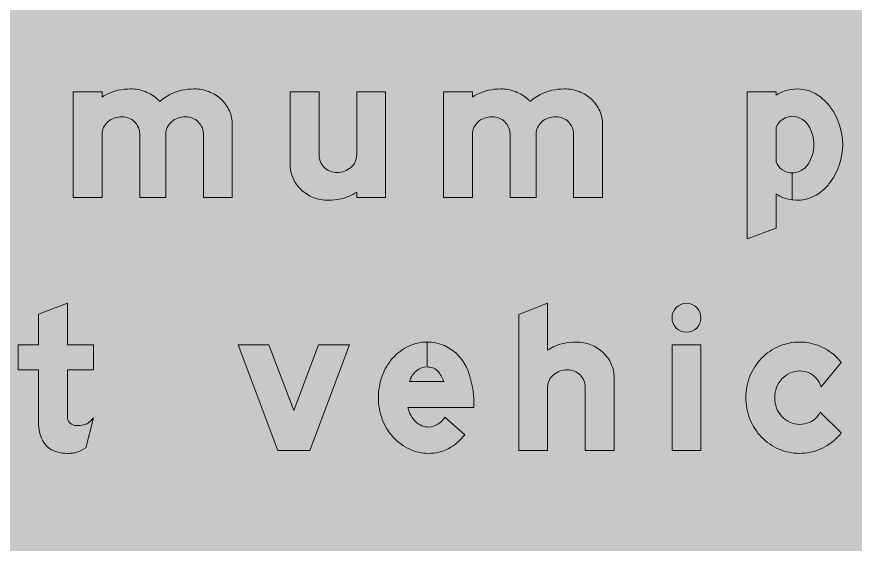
# Model space of a CAD drawing. Header units: millimetres. Extents: x 4906 to 5011, y 3241 to 3334.
# Drawn here: x 4928.24 to 4945.63, y 3278.91 to 3289.85 of the extents above; entities that cross this region are included whole.
import ezdxf

# ---------------------------------------------------------------- set-up
doc = ezdxf.new("R2010")
doc.units = ezdxf.units.MM
doc.layers.add('DIM', color=1, linetype='Continuous')
doc.layers.add('GSCOLORFILL', color=7, linetype='Continuous', lineweight=0)

# ---------------------------------------------------------------- blocks, each defined once
blk = doc.blocks.new('*U322')
at = {"layer": 'GSCOLORFILL', "true_color": 0xf5f5f5, "transparency": 33554687}
blk.add_hatch(color=7, dxfattribs=at).paths.add_polyline_path([(-950.00000000001, -874.9999999999995), (950.0000000000091, -874.9999999999995, 0.414213562373095), (1050.000000000009, -774.9999999999995), (1050.000000000009, 775, 0.414213562373095), (950.0000000000091, 875), (-950.00000000001, 875, 0.414213562373095), (-1050.00000000001, 775), (-1050.00000000001, -775, 0.414213562373095)])
blk = doc.blocks.new('*U73')
at = {"layer": 'GSCOLORFILL', "linetype": 'Continuous'}
h = blk.add_hatch(color=0, dxfattribs=at)
edge = h.paths.add_edge_path()
edge.add_arc((155.7153296264924, 86.99511755650809), 24.5282097319339, 45.82979570204179, 68.0808265539651, ccw=False)
edge.add_arc((156.1420760110529, 87.43440733147503), 23.9157654625298, 23.092845889367595, 45.82979570204162, ccw=False)
edge.add_arc((156.8060842686133, 87.7175328658991), 23.19391573138671, 0, 23.09284588936822, ccw=False)
edge.add_line((180, 87.7175328658991), (180, 0))
edge.add_line((180, 0), (220, 0))
edge.add_line((220, 0), (220, 100.8830320548367))
edge.add_arc((174.0753468275611, 100.8830320548367), 45.92465317243887, 0, 23.93171822373219)
edge.add_arc((170.8242551602883, 99.44019281717675), 49.48153131130478, 23.93171822373218, 46.97501240943499)
edge.add_arc((168.730439071099, 97.19681228199977), 52.55021540077355, 46.97501240943522, 68.8635846861375)
edge.add_arc((167.3745328426901, 93.68953779756492), 56.31046220243508, 68.86358468613724, 90)
edge.add_arc((167.3745328426902, 69.99478146240631), 80.00521853759369, 90.00000000000007, 102.6042796135857)
edge.add_arc((166.6926525247094, 78.0285138763368), 72.0245107674768, 103.4695365311015, 130.8206849945816)
edge.add_arc((82.82425516028852, 99.44019281717684), 49.48153131130454, 41.97494773133587, 46.97501240943514)
edge.add_arc((80.73043907109901, 97.19681228199977), 52.55021540077354, 46.97501240943524, 68.86358468613751)
edge.add_arc((79.37453284269009, 93.68953779756492), 56.31046220243508, 68.86358468613724, 90)
edge.add_arc((79.37453284269016, 69.99478146240604), 80.00521853759396, 90.00000000000006, 102.6042796135857)
edge.add_arc((78.69265252470946, 78.02851387633706), 72.02451076747658, 103.4695365311017, 122.4942570075609)
edge.add_line((40, 138.7772487758923), (40, 146))
edge.add_line((40, 146), (0, 146))
edge.add_line((0, 146), (0, 0))
edge.add_line((0, 0), (40, 0))
edge.add_line((40, 0), (40, 87.71753286589909))
edge.add_arc((60.83417894850335, 87.71753286589907), 20.83417894850335, 154.5282720028093, 180, ccw=False)
edge.add_arc((64.03048830144328, 86.19490705822676), 24.37462847220526, 131.0076349936262, 154.5282720028096, ccw=False)
edge.add_arc((66.09710507856302, 83.81817613339862), 27.52419269484101, 109.80736038530819, 131.0076349936262, ccw=False)
edge.add_arc((67.43949500252643, 80.0910470400427), 31.48569518587881, 89.99999999999977, 109.8073603853079, ccw=False)
edge.add_arc((67.43949500252666, 86.30962031839456), 25.26712190752694, 68.08082655396498, 90.00000000000028, ccw=False)
edge.add_arc((67.71532962649229, 86.99511755650809), 24.52820973193397, 45.82979570204162, 68.08082655396481, ccw=False)
edge.add_arc((68.1420760110529, 87.43440733147501), 23.91576546252978, 23.09284588936771, 45.82979570204168, ccw=False)
edge.add_arc((68.80608426861329, 87.7175328658991), 23.19391573138671, 0, 23.09284588936822, ccw=False)
edge.add_line((92, 87.7175328658991), (92, 0))
edge.add_line((92, 0), (128, 0))
edge.add_line((128, 0), (128, 87.71753286589909))
edge.add_arc((148.8341789485033, 87.71753286589919), 20.83417894850334, 154.5282720028097, 180.0000000000003, ccw=False)
edge.add_arc((152.0304883014433, 86.19490705822646), 24.37462847220541, 131.0076349936256, 154.528272002809, ccw=False)
edge.add_arc((154.0971050785631, 83.81817613339872), 27.52419269484096, 109.80736038530841, 131.0076349936264, ccw=False)
edge.add_arc((155.4394950025264, 80.09104704004267), 31.48569518587882, 89.99999999999977, 109.8073603853079, ccw=False)
edge.add_arc((155.4394950025266, 86.30962031839454), 25.26712190752696, 68.08082655396493, 90.00000000000011, ccw=False)
at = {"layer": 'GSCOLORFILL', "color": 0}
blk.add_lwpolyline([(164.8716674585635, 109.7502169884754, -0.09739464939670292), (172.8063946356061, 104.5885415981205, -0.0995354279343683), (178.1414826297246, 96.81470296034922, -0.1011039461656411), (180, 87.7175328658991), (180, 0), (220, 0), (220, 100.8830320548367, 0.1048030179721755), (216.0518361595565, 119.5122594239381, 0.1008855307406954), (204.5863575327339, 135.6139731601839, 0.09579836817007242), (187.6795049501371, 146.2116879931507, 0.09248737428302214), (167.3745328426901, 150, 0.05505205982243612), (149.9161032513398, 148.0719114650645, 0.1199117204326835), (119.6106725914451, 132.5337183696518, 0.02182035996796309), (116.5863575327339, 135.6139731601839, 0.09579836817007242), (99.67950495013713, 146.2116879931507, 0.09248737428302214), (79.37453284269009, 150, 0.05505205982243612), (61.91610325133973, 148.0719114650645, 0.08320220139569866), (40, 138.7772487758923), (40, 146), (0, 146), (0, 0), (40, 0), (40, 87.71753286589909, -0.1116012735434615), (42.02513207801013, 96.67759805996153, -0.102989975481698), (48.03684201390564, 104.5885415981205, -0.09276840372104522), (56.77029056251172, 109.7139617844638, -0.08664174293623021), (67.43949500252654, 111.5767422259215, -0.09593311806680128), (76.87166745856348, 109.7502169884755, -0.09739464939670292), (84.80639463560613, 104.5885415981205, -0.0995354279343683), (90.14148262972458, 96.81470296034922, -0.1011039461656411), (92, 87.7175328658991), (92, 0), (128, 0), (128, 87.71753286589909, -0.1116012735434615), (130.0251320780101, 96.67759805996153, -0.102989975481698), (136.0368420139057, 104.5885415981205, -0.09276840372104506), (144.7702905625117, 109.7139617844638, -0.08664174293623021), (155.4394950025265, 111.5767422259215, -0.09593311806680128)], format="xyb", close=True, dxfattribs=at)
blk = doc.blocks.new('*U74')
at = {"layer": 'GSCOLORFILL', "linetype": 'Continuous'}
h = blk.add_hatch(color=0, dxfattribs=at)
edge = h.paths.add_edge_path()
edge.add_line((40.00000000000003, 146), (2.842170943040401e-14, 146))
edge.add_line((2.842170943040401e-14, 146), (2.842170943040401e-14, 45.11696794516328))
edge.add_arc((45.92465317243888, 45.11696794516322), 45.92465317243885, 179.9999999999999, 203.9317182237321)
edge.add_arc((49.17574483971168, 46.55980718282333), 49.48153131130476, 203.9317182237323, 226.9750124094351)
edge.add_arc((51.26956092890108, 48.80318771800005), 52.55021540077343, 226.9750124094351, 248.8635846861374)
edge.add_arc((52.62546715730991, 52.31046220243505), 56.31046220243508, 248.8635846861373, 270)
edge.add_arc((52.62546715730984, 76.00521853759392), 80.00521853759395, 270.0000000000001, 282.6042796135857)
edge.add_arc((53.30734747529052, 67.97148612366297), 72.02451076747664, 283.4695365311017, 302.4942570075609)
edge.add_line((92, 7.222751224107633), (92, -3.552713678800501e-14))
edge.add_line((92, -3.552713678800501e-14), (132, -7.105427357601002e-15))
edge.add_line((132, -7.105427357601002e-15), (132, 146))
edge.add_line((132, 146), (92, 146))
edge.add_line((92, 146), (92, 58.28246713410087))
edge.add_arc((71.16582105149665, 58.28246713410089), 20.83417894850335, 334.52827200280933, 359.99999999999994, ccw=False)
edge.add_arc((67.96951169855674, 59.80509294177322), 24.37462847220524, 311.0076349936261, 334.5282720028095, ccw=False)
edge.add_arc((65.90289492143697, 62.18182386660138), 27.52419269484104, 289.80736038530813, 311.00763499362614, ccw=False)
edge.add_arc((64.56050499747353, 65.90895295995726), 31.4856951858788, 269.9999999999999, 289.807360385308, ccw=False)
edge.add_arc((64.56050499747346, 59.69037968160544), 25.26712190752698, 248.0808265539648, 270, ccw=False)
edge.add_arc((64.2846703735076, 59.00488244349179), 24.52820973193381, 225.8297957020417, 248.08082655396498, ccw=False)
edge.add_arc((63.85792398894711, 58.565592668525), 23.91576546252979, 203.0928458893677, 225.8297957020418, ccw=False)
edge.add_arc((63.19391573138667, 58.28246713410087), 23.19391573138667, 180, 203.0928458893683, ccw=False)
edge.add_line((40, 58.28246713410088), (40.00000000000003, 146))
at = {"layer": 'GSCOLORFILL', "color": 0}
blk.add_lwpolyline([(40.00000000000003, 146), (2.842170943040401e-14, 146), (2.842170943040401e-14, 45.11696794516329, 0.1048030179721755), (3.948163840443499, 26.48774057606185, 0.1008855307406956), (15.41364246726613, 10.38602683981605, 0.09579836817007248), (32.32049504986287, -0.2116879931506972, 0.09248737428302214), (52.62546715730991, -4.000000000000036, 0.05505205982243612), (70.08389674866027, -2.071911465064524, 0.0832022013956986), (92, 7.222751224107633), (92, -3.552713678800501e-14), (132, -7.105427357601002e-15), (132, 146), (92, 146), (92, 58.28246713410088, -0.1116012735434615), (89.97486792198987, 49.32240194003844, -0.102989975481698), (83.96315798609436, 41.41145840187946, -0.09276840372104511), (75.22970943748828, 36.28603821553616, -0.08664174293623028), (64.56050499747346, 34.42325777407846, -0.09593311806680128), (55.12833254143652, 36.24978301152453, -0.09739464939670303), (47.1936053643939, 41.41145840187948, -0.09953542793436854), (41.85851737027542, 49.18529703965076, -0.1011039461656413), (40, 58.28246713410088)], format="xyb", close=True, dxfattribs=at)
blk = doc.blocks.new('*U75')
at = {"layer": 'GSCOLORFILL', "linetype": 'Continuous'}
h = blk.add_hatch(color=0, dxfattribs=at)
edge = h.paths.add_edge_path()
edge.add_arc((155.7153296264924, 86.99511755650809), 24.5282097319339, 45.82979570204179, 68.0808265539651, ccw=False)
edge.add_arc((156.1420760110529, 87.43440733147503), 23.9157654625298, 23.092845889367595, 45.82979570204162, ccw=False)
edge.add_arc((156.8060842686133, 87.7175328658991), 23.19391573138671, 0, 23.09284588936822, ccw=False)
edge.add_line((180, 87.7175328658991), (180, 0))
edge.add_line((180, 0), (220, 0))
edge.add_line((220, 0), (220, 100.8830320548367))
edge.add_arc((174.0753468275611, 100.8830320548367), 45.92465317243887, 0, 23.93171822373219)
edge.add_arc((170.8242551602883, 99.44019281717675), 49.48153131130478, 23.93171822373218, 46.97501240943499)
edge.add_arc((168.730439071099, 97.19681228199977), 52.55021540077355, 46.97501240943522, 68.8635846861375)
edge.add_arc((167.3745328426901, 93.68953779756492), 56.31046220243508, 68.86358468613724, 90)
edge.add_arc((167.3745328426902, 69.99478146240631), 80.00521853759369, 90.00000000000007, 102.6042796135857)
edge.add_arc((166.6926525247094, 78.0285138763368), 72.0245107674768, 103.4695365311015, 130.8206849945816)
edge.add_arc((82.82425516028852, 99.44019281717684), 49.48153131130454, 41.97494773133587, 46.97501240943514)
edge.add_arc((80.73043907109901, 97.19681228199977), 52.55021540077354, 46.97501240943524, 68.86358468613751)
edge.add_arc((79.37453284269009, 93.68953779756492), 56.31046220243508, 68.86358468613724, 90)
edge.add_arc((79.37453284269016, 69.99478146240604), 80.00521853759396, 90.00000000000006, 102.6042796135857)
edge.add_arc((78.69265252470946, 78.02851387633706), 72.02451076747658, 103.4695365311017, 122.4942570075609)
edge.add_line((40, 138.7772487758923), (40, 146))
edge.add_line((40, 146), (0, 146))
edge.add_line((0, 146), (0, 0))
edge.add_line((0, 0), (40, 0))
edge.add_line((40, 0), (40, 87.71753286589909))
edge.add_arc((60.83417894850335, 87.71753286589907), 20.83417894850335, 154.5282720028093, 180, ccw=False)
edge.add_arc((64.03048830144328, 86.19490705822676), 24.37462847220526, 131.0076349936262, 154.5282720028096, ccw=False)
edge.add_arc((66.09710507856302, 83.81817613339862), 27.52419269484101, 109.80736038530819, 131.0076349936262, ccw=False)
edge.add_arc((67.43949500252643, 80.0910470400427), 31.48569518587881, 89.99999999999977, 109.8073603853079, ccw=False)
edge.add_arc((67.43949500252666, 86.30962031839456), 25.26712190752694, 68.08082655396498, 90.00000000000028, ccw=False)
edge.add_arc((67.71532962649229, 86.99511755650809), 24.52820973193397, 45.82979570204162, 68.08082655396481, ccw=False)
edge.add_arc((68.1420760110529, 87.43440733147501), 23.91576546252978, 23.09284588936771, 45.82979570204168, ccw=False)
edge.add_arc((68.80608426861329, 87.7175328658991), 23.19391573138671, 0, 23.09284588936822, ccw=False)
edge.add_line((92, 87.7175328658991), (92, 0))
edge.add_line((92, 0), (128, 0))
edge.add_line((128, 0), (128, 87.71753286589909))
edge.add_arc((148.8341789485033, 87.71753286589919), 20.83417894850334, 154.5282720028097, 180.0000000000003, ccw=False)
edge.add_arc((152.0304883014433, 86.19490705822646), 24.37462847220541, 131.0076349936256, 154.528272002809, ccw=False)
edge.add_arc((154.0971050785631, 83.81817613339872), 27.52419269484096, 109.80736038530841, 131.0076349936264, ccw=False)
edge.add_arc((155.4394950025264, 80.09104704004267), 31.48569518587882, 89.99999999999977, 109.8073603853079, ccw=False)
edge.add_arc((155.4394950025266, 86.30962031839454), 25.26712190752696, 68.08082655396493, 90.00000000000011, ccw=False)
at = {"layer": 'GSCOLORFILL', "color": 0}
blk.add_lwpolyline([(164.8716674585635, 109.7502169884754, -0.09739464939670292), (172.8063946356061, 104.5885415981205, -0.0995354279343683), (178.1414826297246, 96.81470296034922, -0.1011039461656411), (180, 87.7175328658991), (180, 0), (220, 0), (220, 100.8830320548367, 0.1048030179721755), (216.0518361595565, 119.5122594239381, 0.1008855307406954), (204.5863575327339, 135.6139731601839, 0.09579836817007242), (187.6795049501371, 146.2116879931507, 0.09248737428302214), (167.3745328426901, 150, 0.05505205982243612), (149.9161032513398, 148.0719114650645, 0.1199117204326835), (119.6106725914451, 132.5337183696518, 0.02182035996796309), (116.5863575327339, 135.6139731601839, 0.09579836817007242), (99.67950495013713, 146.2116879931507, 0.09248737428302214), (79.37453284269009, 150, 0.05505205982243612), (61.91610325133973, 148.0719114650645, 0.08320220139569866), (40, 138.7772487758923), (40, 146), (0, 146), (0, 0), (40, 0), (40, 87.71753286589909, -0.1116012735434615), (42.02513207801013, 96.67759805996153, -0.102989975481698), (48.03684201390564, 104.5885415981205, -0.09276840372104522), (56.77029056251172, 109.7139617844638, -0.08664174293623021), (67.43949500252654, 111.5767422259215, -0.09593311806680128), (76.87166745856348, 109.7502169884755, -0.09739464939670292), (84.80639463560613, 104.5885415981205, -0.0995354279343683), (90.14148262972458, 96.81470296034922, -0.1011039461656411), (92, 87.7175328658991), (92, 0), (128, 0), (128, 87.71753286589909, -0.1116012735434615), (130.0251320780101, 96.67759805996153, -0.102989975481698), (136.0368420139057, 104.5885415981205, -0.09276840372104506), (144.7702905625117, 109.7139617844638, -0.08664174293623021), (155.4394950025265, 111.5767422259215, -0.09593311806680128)], format="xyb", close=True, dxfattribs=at)
blk = doc.blocks.new('*U77')
at = {"layer": 'GSCOLORFILL', "linetype": 'Continuous'}
h = blk.add_hatch(color=0, dxfattribs=at)
edge = h.paths.add_edge_path()
edge.add_arc((45.80677982315294, 74.32701415506752), 46.19323120026423, 358.353811366425, 393.8535021597676)
edge.add_arc((60.91561510266509, 84.46194178198404), 28.00000000000004, 33.85350215976774, 69.13242741701937)
edge.add_arc((62.34045196264872, 88.19956668590797), 23.99999999999999, 69.1324274170193, 158.568043919135)
edge.add_line((40, 96.96907101081622), (40, 49.03092898918378))
edge.add_arc((62.34045196264873, 57.800433314092), 23.99999999999999, 201.4319560808649, 270)
edge.add_line((62.34045196264873, 33.80043331409202), (62.34045196264873, -3.574473431724321))
edge.add_arc((69.00257494377648, 48.36448062052214), 52.36448062052215, 236.3677911496907, 262.69067776652605, ccw=False)
edge.add_line((40, 4.765289374724148), (40, -42.75961538461539))
edge.add_line((40, -42.75961538461539), (0, -57.49999999999999))
edge.add_line((0, -57.49999999999999), (0, 146))
edge.add_line((0, 146), (40, 146))
edge.add_line((40, 146), (40, 141.2347106252759))
edge.add_arc((69.0025749437765, 97.63551937947787), 52.36448062052214, 46.93632899857971, 123.6322088503093, ccw=False)
edge.add_arc((63.70470146193474, 87.615712207661), 63.37203257652521, 35.410782097744175, 49.623474417812474, ccw=False)
edge.add_arc((44.51793562419522, 73), 87.48206437580478, 0, 35.93121013899378, ccw=False)
edge.add_arc((44.5179356241952, 73), 87.4820643758048, -35.93121013899378, 0, ccw=False)
edge.add_arc((63.70470146193489, 58.38428779233894), 63.37203257652506, 310.37652558218747, 324.5892179022557, ccw=False)
edge.add_arc((69.00257494377642, 48.36448062052215), 52.3644806205222, 262.70170899991194, 313.06367100142035, ccw=False)
edge.add_line((62.35045196264872, -3.575755136557319), (62.35045196264872, 33.80043539742545))
edge.add_arc((62.34045196264862, 57.80043331409206), 24.00000000000004, 270.0238732421548, 290.8675725829809)
edge.add_arc((60.91561510266511, 61.53805821801595), 28.00000000000001, 290.8675725829806, 326.1464978402322)
edge.add_arc((45.80677982315297, 71.67298584493247), 46.19323120026421, 326.1464978402324, 361.646188633575)
at = {"layer": 'GSCOLORFILL', "color": 0}
blk.add_lwpolyline([(91.98094621685533, 72.99999999999997, 0.1561474372907178), (84.16862514632328, 100.0599392146525, 0.155160827510034), (70.88947312255061, 110.6253161094512, 0.411331395663587), (40, 96.96907101081622), (40, 49.03092898918378, 0.3084429755062391), (62.34045196264873, 33.80043331409202), (62.34045196264873, -3.574473431724321, -0.1153629858599817), (40, 4.765289374724148), (40, -42.75961538461539), (0, -57.49999999999999), (0, 146), (40, 146), (40, 141.2347106252759, -0.3477275210567032), (104.7576009987296, 135.892766306912, -0.06209419030842191), (115.3540975280471, 124.3356577262212, -0.1580767730378781), (132, 73, -0.1580767730378781), (115.3540975280471, 21.66434227377882, -0.062094190308422), (104.7576009987296, 10.10723369308805, -0.2233522246381115), (62.35045196264872, -3.575755136557319), (62.35045196264872, 33.80043539742545, 0.09119938616970456), (70.88947312255061, 35.37468389054882, 0.155160827510034), (84.16862514632328, 45.94006078534746, 0.1561474372907175)], format="xyb", close=True, dxfattribs=at)
blk = doc.blocks.new('*U68')
at = {"color": 28, "true_color": 0x0a0a0a}
for name, p, xscale, yscale, zscale in [('*U73', (231.6000000000001, 0), 0.3, 0.3, 0.3), ('*U74', (321.6, 0), 0.3, 0.3, 0.3), ('*U75', (385.2, 0), 0.3, 0.3, 0.3), ('*U77', (511.2, 1.469576158976824e-15), 0.2999999999999998, 0.2999999999999998, 0.2999999999999998)]:
    blk.add_blockref(name, p, dxfattribs=dict(at, xscale=xscale, yscale=yscale, zscale=zscale))
blk = doc.blocks.new('*U64')
blk.add_blockref('*U68', (149.6, 0))
blk = doc.blocks.new('*U209')
at = {"layer": 'GSCOLORFILL', "linetype": 'Continuous'}
h = blk.add_hatch(color=0, dxfattribs=at)
edge = h.paths.add_edge_path()
edge.add_line((68, 52.99999999999999), (68, 111.5))
edge.add_line((68, 111.5), (104, 111.5))
edge.add_line((104, 111.5), (104, 146))
edge.add_line((104, 146), (68, 146))
edge.add_line((68, 146), (68, 203.5))
edge.add_line((68, 203.5), (28, 188.3275862068966))
edge.add_line((28, 188.3275862068966), (28, 146))
edge.add_line((28, 146), (0, 146))
edge.add_line((0, 146), (0, 111.5))
edge.add_line((0, 111.5), (28, 111.5))
edge.add_line((28, 111.5), (28, 40.91222565779496))
edge.add_arc((105.6119728999063, 40.91222565779493), 77.61197289990635, 180, 194.8912891711784)
edge.add_arc((62.01507835894704, 29.31908607844212), 32.50000000000001, 194.8912891711785, 254.4117455588816)
edge.add_arc((67.99911414585435, 50.76846925067384), 54.76846925067381, 254.4117455588815, 269.9999999999999)
edge.add_arc((67.99911414585436, 74.87738403534384), 78.87738403534381, 269.9999999999999, 273.6750444684201)
edge.add_arc((70.97179565274702, 28.59536901200752), 32.50000000000014, 273.67504446842, 286.3959137774562)
edge.add_arc((66.71438502593762, 43.06461917661871), 47.58259744113641, 286.3959137774563, 304.2199766953885)
edge.add_line((93.47349185111375, 3.71930457419046), (104, 45.1230310198386))
edge.add_arc((77.67322203170404, 64.75520438853695), 32.84085061886464, 305.21886260935764, 323.28769341919633, ccw=False)
edge.add_arc((87.96206379437113, 50.18003077079084), 14.99999999999994, 279.6926749307471, 305.2188626093572, ccw=False)
edge.add_arc((79.85242513620081, 97.65991957089153), 63.16747948186632, 269.99999999999966, 279.6926749307471, ccw=False)
edge.add_arc((79.85242513620055, 46.53467689908869), 12.04223681006348, 227.9583906473345, 269.9999999999998, ccw=False)
edge.add_arc((79.48930534835361, 46.13198001821947), 11.50000000000001, 189.7433781117018, 227.9583906473347, ccw=False)
edge.add_arc((318.3927246100371, 53.0000000000004), 250.3927246100371, 180.0000000000001, 182.0173209917217, ccw=False)
at = {"layer": 'GSCOLORFILL', "color": 0}
blk.add_lwpolyline([(68, 52.99999999999999), (68, 111.5), (104, 111.5), (104, 146), (68, 146), (68, 203.5), (28, 188.3275862068966), (28, 146), (0, 146), (0, 111.5), (28, 111.5), (28, 40.91222565779496, 0.06506709937490147), (30.6065856351868, 20.96704532054943, 0.2657078142419267), (53.28160140167478, -1.985488351452229, 0.06812167302049194), (67.99911414585432, -3.999999999999972, 0.01603678109164125), (73.0549694018394, -3.837798997471623, 0.05556233446018888), (80.14566944413548, -2.582989502508358, 0.07792932807971858), (93.47349185111375, 3.71930457419046), (104, 45.1230310198386, -0.07900390527946087), (96.61258330922055, 37.92570450929414, -0.1118418647005845), (90.48751418498892, 35.39415574343697, -0.04231750593531342), (79.85242513620051, 34.49244008902522, -0.1855268428217181), (71.78809900688339, 37.59140504424383, -0.1683072020374533), (68.15518566276643, 44.18577063770942, -0.008802450680383007)], format="xyb", close=True, dxfattribs=at)
blk = doc.blocks.new('*U211')
at = {"layer": 'GSCOLORFILL', "linetype": 'Continuous'}
blk.add_hatch(color=0, dxfattribs=at).paths.add_polyline_path([(42.74411638848363, 146), (-5.684341886080801e-14, 146), (55, 0), (99, 0), (154, 146), (111.2558836115163, 146), (77, 55.0661998676112)])
at = {"layer": 'GSCOLORFILL', "color": 0}
blk.add_lwpolyline([(42.74411638848363, 146), (-5.684341886080801e-14, 146), (55, 0), (99, 0), (154, 146), (111.2558836115163, 146), (77, 55.0661998676112)], close=True, dxfattribs=at)
blk = doc.blocks.new('*U212')
at = {"layer": 'GSCOLORFILL', "linetype": 'Continuous'}
h = blk.add_hatch(color=0, dxfattribs=at)
edge = h.paths.add_edge_path()
edge.add_arc((69.51094197863642, 58.93000642673971), 62.9300064267397, 245.3524198280531, 269.9999999999999, ccw=False)
edge.add_arc((72.63933568098416, 65.74804630435064), 70.43150727187609, 222.073813879283, 245.3524198280533, ccw=False)
edge.add_arc((77.51231266798086, 70.14707514339402), 76.99636518675396, 200.5021246928769, 222.0738138792829, ccw=False)
edge.add_arc((85.14194428798147, 73.00000000000018), 85.14194428798149, 180.0000037301732, 200.5021246928769, ccw=False)
edge.add_arc((87.76867725509986, 72.99998880735697), 87.76867725509987, 160.0694722126277, 179.9999963119301, ccw=False)
edge.add_arc((77.81888288118054, 76.60776129168887), 77.18499026133541, 138.8014776948188, 160.0694722126275, ccw=False)
edge.add_arc((71.47230434682477, 82.1634816811312), 68.75023548491123, 115.32243421330139, 138.8014776948188, ccw=False)
edge.add_arc((67.40488682021514, 90.7594570579587), 59.24052055675507, 90.00000000000011, 115.3224342133012, ccw=False)
edge.add_line((67.4048868202151, 149.9999776147138), (67.40488682021504, 115.5))
edge.add_arc((67.40488682021505, 92.3147617089057), 23.18523829109428, 90.00000000000004, 129.2085956193348)
edge.add_arc((73.06702104089976, 86.30983722453084), 31.42300914462551, 130.2868481129732, 163.077719365007)
edge.add_line((43.00461354202127, 95.45626598523268), (90.38549341939148, 95.45626598523268))
edge.add_arc((52.74761479171672, 83.17935105482259), 39.58955099265591, 18.06555415785629, 43.33061273274367)
edge.add_arc((70.63420727500568, 100.0528755045983), 14.99999999999996, 43.3306127327434, 74.23414554342109)
edge.add_arc((67.40488682021513, 88.6146850335641), 26.88531496643589, 74.23414554342149, 89.97868881919163)
edge.add_line((67.41488682021509, 115.4999981402486), (67.41488682021509, 149.9999767706969))
edge.add_arc((67.40488682021511, 90.75945705795863), 59.24052055675513, 66.24132462757171, 89.99032827881211, ccw=False)
edge.add_arc((65.90311263088859, 88.40713072376718), 61.99999999999999, 19.990107920803098, 65.8469214734098, ccw=False)
edge.add_arc((2.000000000000043, 65.16079346208295), 130, 0, 19.990107920803098, ccw=False)
edge.add_line((132, 65.16079346208295), (132, 59.45626598523268))
edge.add_line((132, 59.45626598523268), (40.72380685113512, 59.45626598523268))
edge.add_arc((79.1502063285293, 67.93769328603152), 39.35127425960962, 192.446693405701, 226.289291064396)
edge.add_arc((69.85773911993658, 58.38709549362954), 26.02674593399157, 226.5475580031422, 269.2365315043568)
edge.add_arc((67.56222244513611, 60.99956596297852), 28.70313368140413, 273.8929323668316, 328.2837947233499)
edge.add_line((91.97890056262634, 45.90997641125676), (119.3616618950978, 21.66751851973623))
edge.add_arc((60.72839463861946, 67.6041252104245), 74.48511168968331, 302.59103158947534, 321.9228496470552, ccw=False)
edge.add_arc((71.2238339754233, 51.18720312719249), 54.99999999999982, 282.4742802128862, 302.59103158947516, ccw=False)
edge.add_arc((69.51094197863644, 58.93000642673961), 62.9300064267396, 269.9999999999999, 282.47428021288624, ccw=False)
at = {"layer": 'GSCOLORFILL', "color": 0}
blk.add_lwpolyline([(69.51094197863631, -3.999999999999993, -0.1079619072312502), (43.2668823086612, 1.733546388479652, -0.1019228298705658), (20.35928353887792, 18.55277784863587, -0.09440319960942407), (5.392958702656699, 43.17970531249913, -0.08969677617579692), (1.70530256582424e-13, 72.99999445693578, -0.08718320545468168), (5.256761353426839, 102.9186191460794, -0.09306643867387995), (19.74243426452929, 127.4472030443272, -0.1028065678962481), (42.06701566231183, 144.3078609652724, -0.1109417910759313), (67.4048868202151, 149.9999776147138), (67.40488682021504, 115.5, 0.1727686174700961), (52.74844151225409, 110.2798357568904, 0.1440615427713923), (43.00461354202127, 95.45626598523268), (90.38549341939148, 95.45626598523268, 0.1106883683500328), (81.54530066298446, 110.3459819880077, 0.1356653380362669), (74.70980871751306, 114.4885768343512, 0.06880680822069957), (67.41488682021509, 115.4999981402486), (67.41488682021509, 149.9999767706969, -0.1039970857664943), (91.27202029761679, 144.9793723604305, -0.2028017523414576), (124.1677153237576, 109.6023205800086, -0.0874451709761443), (132, 65.16079346208295), (132, 59.45626598523268), (40.72380685113512, 59.45626598523268, 0.1487489359934952), (51.95778614312979, 39.49309678132271, 0.1884502669332367), (69.51094197863688, 32.36266013653999, 0.241883257341195), (91.97890056262634, 45.90997641125676), (119.3616618950978, 21.66751851973623, -0.08455159468045045), (100.8489740678881, 4.847683551545018, -0.08800200969828328), (83.10390755337193, -2.514415580091438, -0.05448312901681575)], format="xyb", close=True, dxfattribs=at)
blk = doc.blocks.new('*U213')
at = {"layer": 'GSCOLORFILL', "linetype": 'Continuous'}
h = blk.add_hatch(color=0, dxfattribs=at)
edge = h.paths.add_edge_path()
edge.add_arc((82.82425516028829, 99.44019281717665), 49.48153131130479, 23.9317182237323, 46.97501240943514)
edge.add_arc((80.730439071099, 97.19681228199994), 52.55021540077338, 46.97501240943514, 68.86358468613743)
edge.add_arc((79.37453284269009, 93.68953779756492), 56.31046220243508, 68.86358468613724, 90)
edge.add_arc((79.37453284269013, 69.99478146240578), 80.00521853759422, 90.00000000000004, 102.6042796135857)
edge.add_arc((78.69265252470949, 78.02851387633709), 72.02451076747657, 103.4695365311018, 122.494257007561)
edge.add_line((40, 138.7772487758923), (40, 203.5))
edge.add_line((40, 203.5), (0, 188.061048935149))
edge.add_line((0, 188.061048935149), (0, 0))
edge.add_line((0, 0), (40, 0))
edge.add_line((40, 0), (40, 87.71753286589909))
edge.add_arc((60.83417894850335, 87.71753286589906), 20.83417894850335, 154.5282720028093, 179.9999999999999, ccw=False)
edge.add_arc((64.03048830144324, 86.19490705822675), 24.37462847220523, 131.0076349936261, 154.5282720028095, ccw=False)
edge.add_arc((66.09710507856305, 83.81817613339857), 27.52419269484106, 109.80736038530819, 131.0076349936261, ccw=False)
edge.add_arc((67.43949500252651, 80.09104704004268), 31.48569518587884, 89.99999999999989, 109.8073603853081, ccw=False)
edge.add_arc((67.43949500252654, 86.30962031839455), 25.26712190752697, 68.08082655396481, 90, ccw=False)
edge.add_arc((67.71532962649242, 86.9951175565081), 24.52820973193388, 45.82979570204179, 68.0808265539651, ccw=False)
edge.add_arc((68.14207601105291, 87.43440733147506), 23.91576546252974, 23.092845889367595, 45.82979570204168, ccw=False)
edge.add_arc((68.80608426861333, 87.7175328658991), 23.19391573138667, 0, 23.092845889368277, ccw=False)
edge.add_line((92, 87.7175328658991), (92, 0))
edge.add_line((92, 0), (132, 0))
edge.add_line((132, 0), (132, 100.8830320548367))
edge.add_arc((86.07534682756113, 100.8830320548367), 45.92465317243887, 0, 23.93171822373219)
at = {"layer": 'GSCOLORFILL', "color": 0}
blk.add_lwpolyline([(128.0518361595565, 119.5122594239381, 0.1008855307406956), (116.5863575327339, 135.6139731601839, 0.09579836817007248), (99.67950495013713, 146.2116879931507, 0.09248737428302214), (79.37453284269009, 150, 0.05505205982243612), (61.91610325133968, 148.0719114650645, 0.08320220139569849), (40, 138.7772487758923), (40, 203.5), (0, 188.061048935149), (0, 0), (40, 0), (40, 87.71753286589909, -0.1116012735434615), (42.02513207801013, 96.67759805996153, -0.1029899754816981), (48.03684201390564, 104.5885415981205, -0.0927684037210451), (56.77029056251172, 109.7139617844638, -0.0866417429362302), (67.43949500252654, 111.5767422259215, -0.09593311806680133), (76.87166745856348, 109.7502169884754, -0.09739464939670305), (84.80639463560613, 104.5885415981205, -0.09953542793436852), (90.14148262972458, 96.81470296034922, -0.1011039461656413), (92, 87.7175328658991), (92, 0), (132, 0), (132, 100.8830320548367, 0.1048030179721755)], format="xyb", close=True, dxfattribs=at)
blk = doc.blocks.new('*U214')
at = {"layer": 'GSCOLORFILL', "linetype": 'Continuous'}
h = blk.add_hatch(color=0, dxfattribs=at)
edge = h.paths.add_edge_path()
edge.add_arc((20, 183.5), 20, 0, 360)
h.paths.add_polyline_path([(0, 0), (40, 0), (40, 146), (0, 146)])
at = {"layer": 'GSCOLORFILL', "color": 0}
blk.add_lwpolyline([(0, 0), (40, 0), (40, 146), (0, 146)], close=True, dxfattribs=at)
blk.add_circle((20, 183.5), 20, dxfattribs=at)
blk = doc.blocks.new('*U215')
at = {"layer": 'GSCOLORFILL', "linetype": 'Continuous'}
h = blk.add_hatch(color=0, dxfattribs=at)
edge = h.paths.add_edge_path()
edge.add_arc((74.39842670835138, 67.94425812326142), 71.9442581232614, 246.7952911568045, 270)
edge.add_arc((74.39842670835141, 67.94425812326111), 71.9442581232611, 270, 293.2047088431955)
edge.add_arc((73.34552743470468, 70.40029870193348), 74.6164729732556, 293.2047088431953, 315.9844521129027)
edge.add_arc((71.71142288721677, 71.97919230466164), 76.88874115303908, 315.9844521129027, 321.6376540076017)
edge.add_line((132, 24.25953193479904), (102.8356807511736, 52.79411722431384))
edge.add_arc((78.58940958848643, 63.95626867113757), 26.6922327694104, 289.3607422945651, 335.28027874857236, ccw=False)
edge.add_arc((74.39842670835078, 68.04095367498329), 32.04095367498329, 270, 294.01492164138637, ccw=False)
edge.add_arc((74.3984267083511, 68.04095367498184), 32.04095367498184, 245.9850783586131, 269.9999999999994, ccw=False)
edge.add_arc((75.47025379652406, 70.44663041745966), 34.67460017674323, 222.9132137607023, 245.9850783586127, ccw=False)
edge.add_arc((77.13712080100922, 71.99629534952314), 36.95054108377677, 201.0611490255526, 222.9132137607023, ccw=False)
edge.add_arc((79.74354300202111, 73), 39.74354300202111, 179.9999999999996, 201.0611490255528, ccw=False)
edge.add_arc((79.74354300202017, 72.99999999999993), 39.74354300202017, 158.9388509744457, 179.9999999999995, ccw=False)
edge.add_arc((77.1371208010085, 74.00370465047746), 36.95054108377581, 137.0867862392966, 158.9388509744469, ccw=False)
edge.add_arc((75.4702537965239, 75.55336958254045), 34.67460017674301, 114.01492164138611, 137.0867862392965, ccw=False)
edge.add_arc((74.39842670835114, 77.95904632501865), 32.04095367498135, 89.99999999999949, 114.0149216413862, ccw=False)
edge.add_arc((74.39842670835168, 77.95904632501848), 32.04095367498152, 68.213946170324, 90.00000000000051, ccw=False)
edge.add_arc((75.2353722319962, 79.54549613712138), 30.25777501331029, 16.64454261047598, 68.57064340855561, ccw=False)
edge.add_line((104.225352112676, 88.2123303500209), (132, 121.7404680652009))
edge.add_arc((71.7114228872158, 74.02080769533802), 76.88874115303999, 38.36234599239801, 44.01554788709704)
edge.add_arc((73.3455274347047, 75.59970129806655), 74.61647297325553, 44.01554788709731, 66.79529115680464)
edge.add_arc((74.39842670835141, 78.05574187673945), 71.94425812326055, 66.79529115680423, 89.99999999999997)
edge.add_arc((74.39842670835135, 78.05574187673885), 71.94425812326115, 89.99999999999993, 113.2047088431955)
edge.add_arc((75.45132598199858, 75.5997012980661), 74.61647297325621, 113.2047088431955, 135.9844521129026)
edge.add_arc((77.0854305294824, 74.02080769534196), 76.88874115303395, 135.9844521129026, 158.1877907261089)
edge.add_arc((79.63605542386927, 73), 79.63605542386927, 158.1877907261088, 180)
edge.add_arc((79.63605542386944, 72.99999999999991), 79.63605542386944, 179.9999999999999, 201.812209273891)
edge.add_arc((77.08543052948258, 71.97919230465828), 76.88874115303425, 201.8122092738912, 224.0155478870973)
edge.add_arc((75.45132598199851, 70.40029870193383), 74.6164729732561, 224.0155478870973, 246.7952911568045)
at = {"layer": 'GSCOLORFILL', "color": 0}
blk.add_lwpolyline([(46.05113377971202, 1.820077519458266, 0.1015970540555592), (74.3984267083514, -3.999999999999986, 0.1015970540555594), (102.7457196369907, 1.820077519458266, 0.09972400303016617), (127.0060587434371, 18.55277784863583, 0.02467175061756016), (132, 24.25953193479904), (102.8356807511736, 52.79411722431384, -0.2030867045242404), (87.4382792689608, 38.77348098600692, -0.1051700629001875), (74.39842670835077, 36, -0.1051700629001875), (61.35857414774136, 38.77348098600693, -0.1010114630611207), (50.07506592072735, 46.83704909609799, -0.0956376145263361), (42.65497097108789, 58.71759701381524, -0.0921561639938165), (40, 73.00000000000031, -0.09215616399381873), (42.6549709710882, 87.28240298618533, -0.09563761452633868), (50.07506592072784, 99.16295090390248, -0.1010114630611211), (61.35857414774199, 107.2265190139933, -0.1051700629001887), (74.3984267083514, 110, -0.09534696116052017), (86.2901647294521, 107.7115131007301, -0.2305285838817899), (104.225352112676, 88.2123303500209), (132, 121.7404680652009, 0.02467175061756002), (127.0060587434371, 127.4472221513641, 0.09972400303016603), (102.7457196369908, 144.1799224805417, 0.1015970540555602), (74.39842670835145, 150, 0.1015970540555593), (46.05113377971213, 144.1799224805418, 0.09972400303016526), (21.79079467326582, 127.4472221513642, 0.09718458305680867), (5.701410373911017, 102.5900250897201, 0.0954621245810243), (0, 73.00000000000004, 0.09546212458102418), (5.70141037391096, 43.40997491027998, 0.09718458305680822), (21.79079467326576, 18.55277784863583, 0.09972400303016526)], format="xyb", close=True, dxfattribs=at)
blk = doc.blocks.new('*U204')
at = {"layer": 'DIM', "color": 28, "true_color": 0x0a0a0a, "xscale": 0.3, "yscale": 0.3, "zscale": 0.3}
for name, p in [('*U209', (209.4000000000005, 0)), ('*U213', (417.0000000000009, 0)), ('*U214', (480.6000000000013, 0)), ('*U211', (300.6000000000004, 0)), ('*U212', (358.8000000000002, 0)), ('*U215', (511.2000000000016, 0))]:
    blk.add_blockref(name, p, dxfattribs=at)
blk = doc.blocks.new('*U200')
at = {"layer": 'DIM'}
blk.add_blockref('*U204', (149, 0), dxfattribs=at)

msp = doc.modelspace()

# ---------------------------------------------------------------- block references
at = {"xscale": 0.05, "yscale": 0.05, "zscale": 0.05}
msp.add_blockref('*U64', (4910.350958860783, 3286.100439407064), dxfattribs=at)
at = {"layer": 'DIM', "xscale": 0.05, "yscale": 0.05, "zscale": 0.05}
for name, p in [('*U322', (4958.350958860783, 3290.600439407064)), ('*U200', (4910.350958860782, 3280.850439407064))]:
    msp.add_blockref(name, p, dxfattribs=at)

doc.saveas('drawing.dxf')
